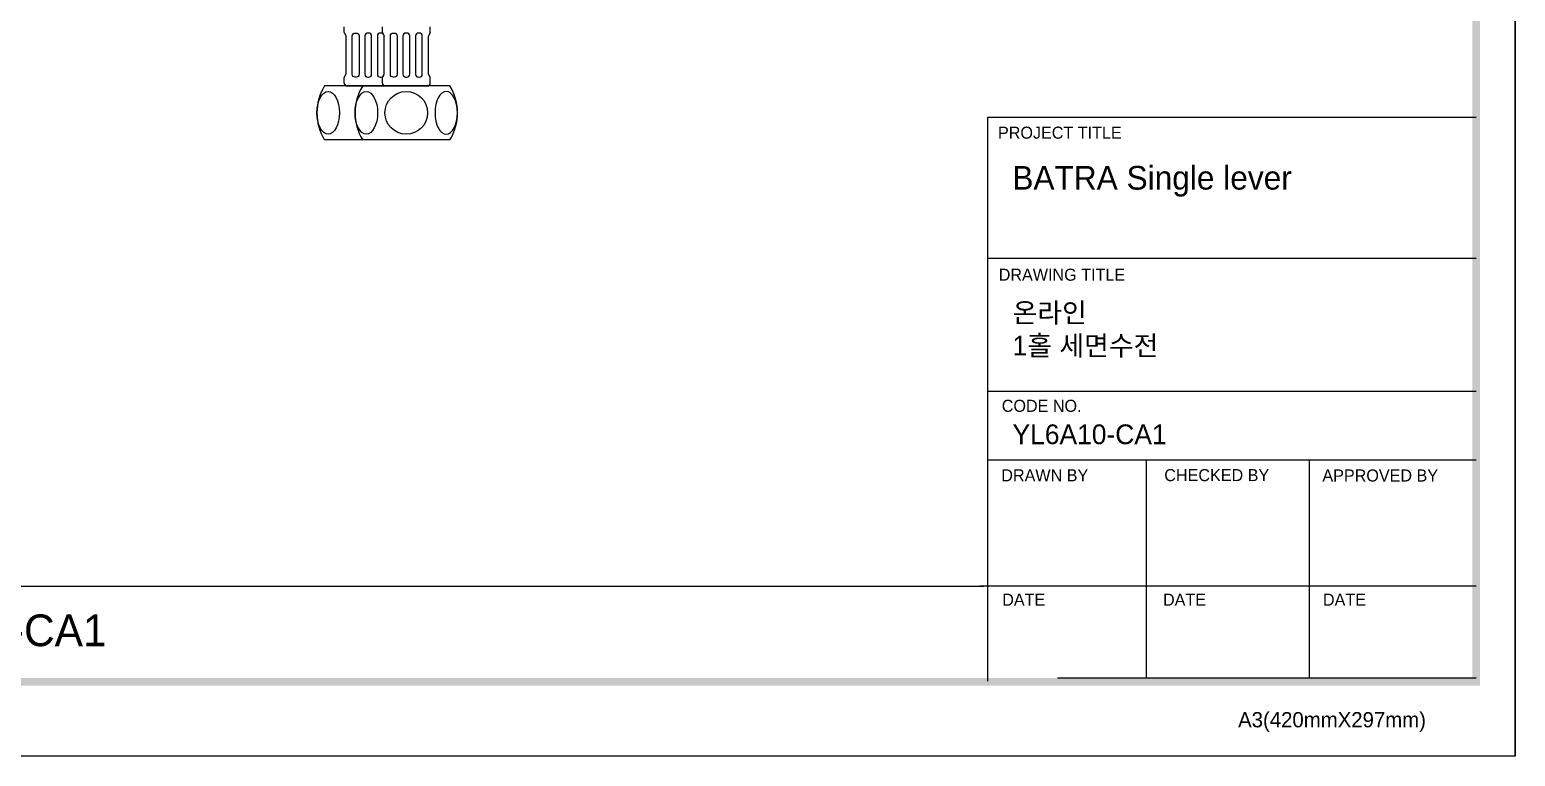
# Model space of a CAD drawing. Header units: millimetres. Extents: x 1091 to 1735, y 843 to 1297.
# Drawn here: x 1413.3 to 1735.4, y 843.5 to 1001 of the extents above; entities that cross this region are included whole.
import ezdxf

# ---------------------------------------------------------------- set-up
doc = ezdxf.new("R2010")
doc.units = ezdxf.units.MM
doc.layers.add('\\M+5CEC4\\M+5D7D6', color=1, linetype='Continuous')
doc.styles.add('Daelim Dimension', font='\x7f\x7f\x7f\x7f.TTF')

msp = doc.modelspace()

# ---------------------------------------------------------------- linework, layer by layer
at = {"color": 5, "ltscale": 40}
for p, q in [((1726.97, 981.97), (1621.03, 981.97)), ((1726.97, 951.35), (1621.03, 951.35)), ((1726.97, 951.35), (1621.03, 951.35)), ((1726.97, 922.55), (1621.03, 922.55)), ((1726.97, 922.55), (1621.03, 922.55)), ((1726.97, 907.69), (1621.03, 907.69)), ((1726.97, 907.69), (1621.03, 907.69)), ((1655.44, 907.69), (1655.44, 860.4)), ((1690.76, 907.69), (1690.76, 860.4)), ((1726.97, 880.37), (1619.36, 880.37)), ((1726.97, 880.37), (1621.86, 880.37)), ((1726.97, 860.4), (1636.18, 860.4))]:
    msp.add_line(p, q, dxfattribs=at)
at = {"color": 5, "ltscale": 0.5}
msp.add_line((1621.03, 981.97), (1621.03, 859.76), dxfattribs=at)
at = {"color": 5}
msp.add_line((1100.53, 880.37), (1620.21, 880.37), dxfattribs=at)
at = {"color": 2}
msp.add_lwpolyline([(1091.24, 1297.22), (1735.44, 1297.22), (1735.44, 843.46), (1091.24, 843.46)], close=True, dxfattribs=at)
at = {"ltscale": 0.5}
msp.add_lwpolyline([(1091.24, 1297.22), (1735.44, 1297.22), (1735.44, 843.46), (1091.24, 843.46)], close=True, dxfattribs=at)
at = {"color": 2}
msp.add_lwpolyline([(1735.44, 843.46), (1735.44, 1297.22)], dxfattribs=at)
at = {"color": 5, "ltscale": 40}
for points in [[(1727.8, 1289.58), (1726.15, 1289.58), (1727.8, 858.75), (1726.15, 860.4)], [(1727.8, 1289.58), (1726.15, 1289.58), (1727.8, 858.75), (1726.15, 860.4)], [(1727.8, 858.75), (1726.15, 860.4), (1098.88, 858.75), (1100.53, 860.4)]]:
    msp.add_trace(points, dxfattribs=at)
at = {"layer": '\\M+5CEC4\\M+5D7D6', "color": 0, "linetype": 'Continuous'}
for p, q in [((1481.55, 1000.37), (1481.55, 1001.61)), ((1481.55, 1000.37), (1481.95, 999.6)), ((1481.95, 991.41), (1481.95, 999.6)), ((1489.81, 1000.37), (1489.81, 1001.61)), ((1489.81, 1000.37), (1490.21, 999.6)), ((1490.21, 991.41), (1490.21, 999.6)), ((1500.18, 1000.37), (1499.78, 999.6)), ((1499.78, 991.41), (1499.78, 999.6)), ((1500.18, 1000.37), (1500.18, 1001.61)), ((1481.55, 990.64), (1481.95, 991.41)), ((1481.55, 989.41), (1481.55, 990.64)), ((1489.81, 990.64), (1490.21, 991.41)), ((1489.81, 989.41), (1489.81, 990.64)), ((1500.18, 990.64), (1499.78, 991.41)), ((1500.18, 989.41), (1500.18, 990.64)), ((1496.19, 988.81), (1477.28, 988.81)), ((1482.15, 988.81), (1491.32, 988.81)), ((1504.45, 988.81), (1485.54, 988.81)), ((1490.41, 988.81), (1499.58, 988.81)), ((1496.19, 977.11), (1477.28, 977.11)), ((1504.45, 977.11), (1485.54, 977.11))]:
    msp.add_line(p, q, dxfattribs=at)
for points in [[(1483.92, 1000.27), (1484.11, 1000.27, -0.414214), (1484.75, 999.63), (1484.75, 991.33, -0.414214), (1484.11, 990.69), (1483.92, 990.69, -0.414214), (1483.28, 991.33), (1483.28, 999.63, -0.414214)], [(1486.83, 1000.27), (1486.64, 1000.27, 0.414214), (1486, 999.63), (1486, 991.33, 0.414214), (1486.64, 990.69), (1486.83, 990.69, 0.414214), (1487.47, 991.33), (1487.47, 999.63, 0.414214)], [(1489.55, 1000.27), (1489.36, 1000.27, 0.414214), (1488.72, 999.63), (1488.72, 991.33, 0.414214), (1489.36, 990.69), (1489.55, 990.69, 0.414214), (1490.19, 991.33), (1490.19, 999.63, 0.414214)], [(1492.18, 1000.27), (1492.37, 1000.27, -0.414214), (1493.01, 999.63), (1493.01, 991.33, -0.414214), (1492.37, 990.69), (1492.18, 990.69, -0.414214), (1491.54, 991.33), (1491.54, 999.63, -0.414214)], [(1495.09, 1000.27), (1494.9, 1000.27, 0.414214), (1494.26, 999.63), (1494.26, 991.33, 0.414214), (1494.9, 990.69), (1495.09, 990.69, 0.414214), (1495.73, 991.33), (1495.73, 999.63, 0.414214)], [(1497.81, 1000.27), (1497.62, 1000.27, 0.414214), (1496.98, 999.63), (1496.98, 991.33, 0.414214), (1497.62, 990.69), (1497.81, 990.69, 0.414214), (1498.45, 991.33), (1498.45, 999.63, 0.414214)]]:
    msp.add_lwpolyline(points, format="xyb", close=True, dxfattribs=at)
msp.add_circle((1494.99, 982.96), 4.63, dxfattribs=at)
for centre, radius, start, end in [((1482.15, 989.41), 0.6, 180, 270), ((1490.41, 989.41), 0.6, 180, 270), ((1499.58, 989.41), 0.6, 270, 0), ((1486.73, 982.96), 11.12, 148.2431, 211.7569), ((1494.99, 982.96), 11.12, 148.2431, 211.7569), ((1494.99, 982.96), 11.12, 328.2431, 31.7569)]:
    msp.add_arc(centre, radius, start, end, dxfattribs=at)
for centre in [(1478.06, 982.96), (1486.32, 982.96)]:
    msp.add_ellipse(centre, major_axis=(0, 4.63), ratio=0.527314, dxfattribs=at)
at = {"layer": '\\M+5CEC4\\M+5D7D6', "color": 0, "linetype": 'Continuous', "extrusion": (0, 0, -1)}
msp.add_ellipse((1503.66, 982.96), major_axis=(0, 4.63), ratio=0.527314, dxfattribs=at)

# ---------------------------------------------------------------- texts
at = {"color": 5, "ltscale": 40, "style": 'Daelim Dimension'}
for s, height, p in [('PROJECT TITLE', 2.6158, (1623.28, 977.36)), ('DRAWING TITLE', 2.6158, (1623.44, 946.57)), ('CODE NO.', 2.616, (1624.1, 918.14)), ('DRAWN BY', 2.616, (1624, 903.07)), ('CHECKED BY', 2.616, (1659.34, 903.11)), ('APPROVED BY', 2.6158, (1693.62, 903.03)), ('DATE', 2.616, (1624.2, 876.11)), ('DATE', 2.616, (1659.06, 876.11)), ('DATE', 2.616, (1693.74, 876.11)), ('A3(420mmX297mm)', 3.3014, (1675.34, 849.74))]:
    msp.add_text(s, height=height, dxfattribs=at).set_placement(p)
at = {"attachment_point": 1, "style": 'Daelim Dimension'}
for s, insert, char_height, width in [('BATRA Single lever', (1626.39, 971.45), 5.1277, 82.4131), ('온라인\\P1홀 세면수전 ', (1626.43, 941.78), 4.281, 72.0388), ('YL6A10-CA1', (1626.43, 915.41), 4.281, 72.0388)]:
    msp.add_mtext(s, dxfattribs=dict(at, insert=insert, char_height=char_height, width=width))
at = {"color": 2, "insert": (1205.48, 874.21), "char_height": 6.8796, "width": 346.007, "attachment_point": 1, "style": 'Daelim Dimension'}
msp.add_mtext('BATRA Single lever_온라인 1홀 세면수전_YL6A10-CA1', dxfattribs=at)

doc.saveas('drawing.dxf')
